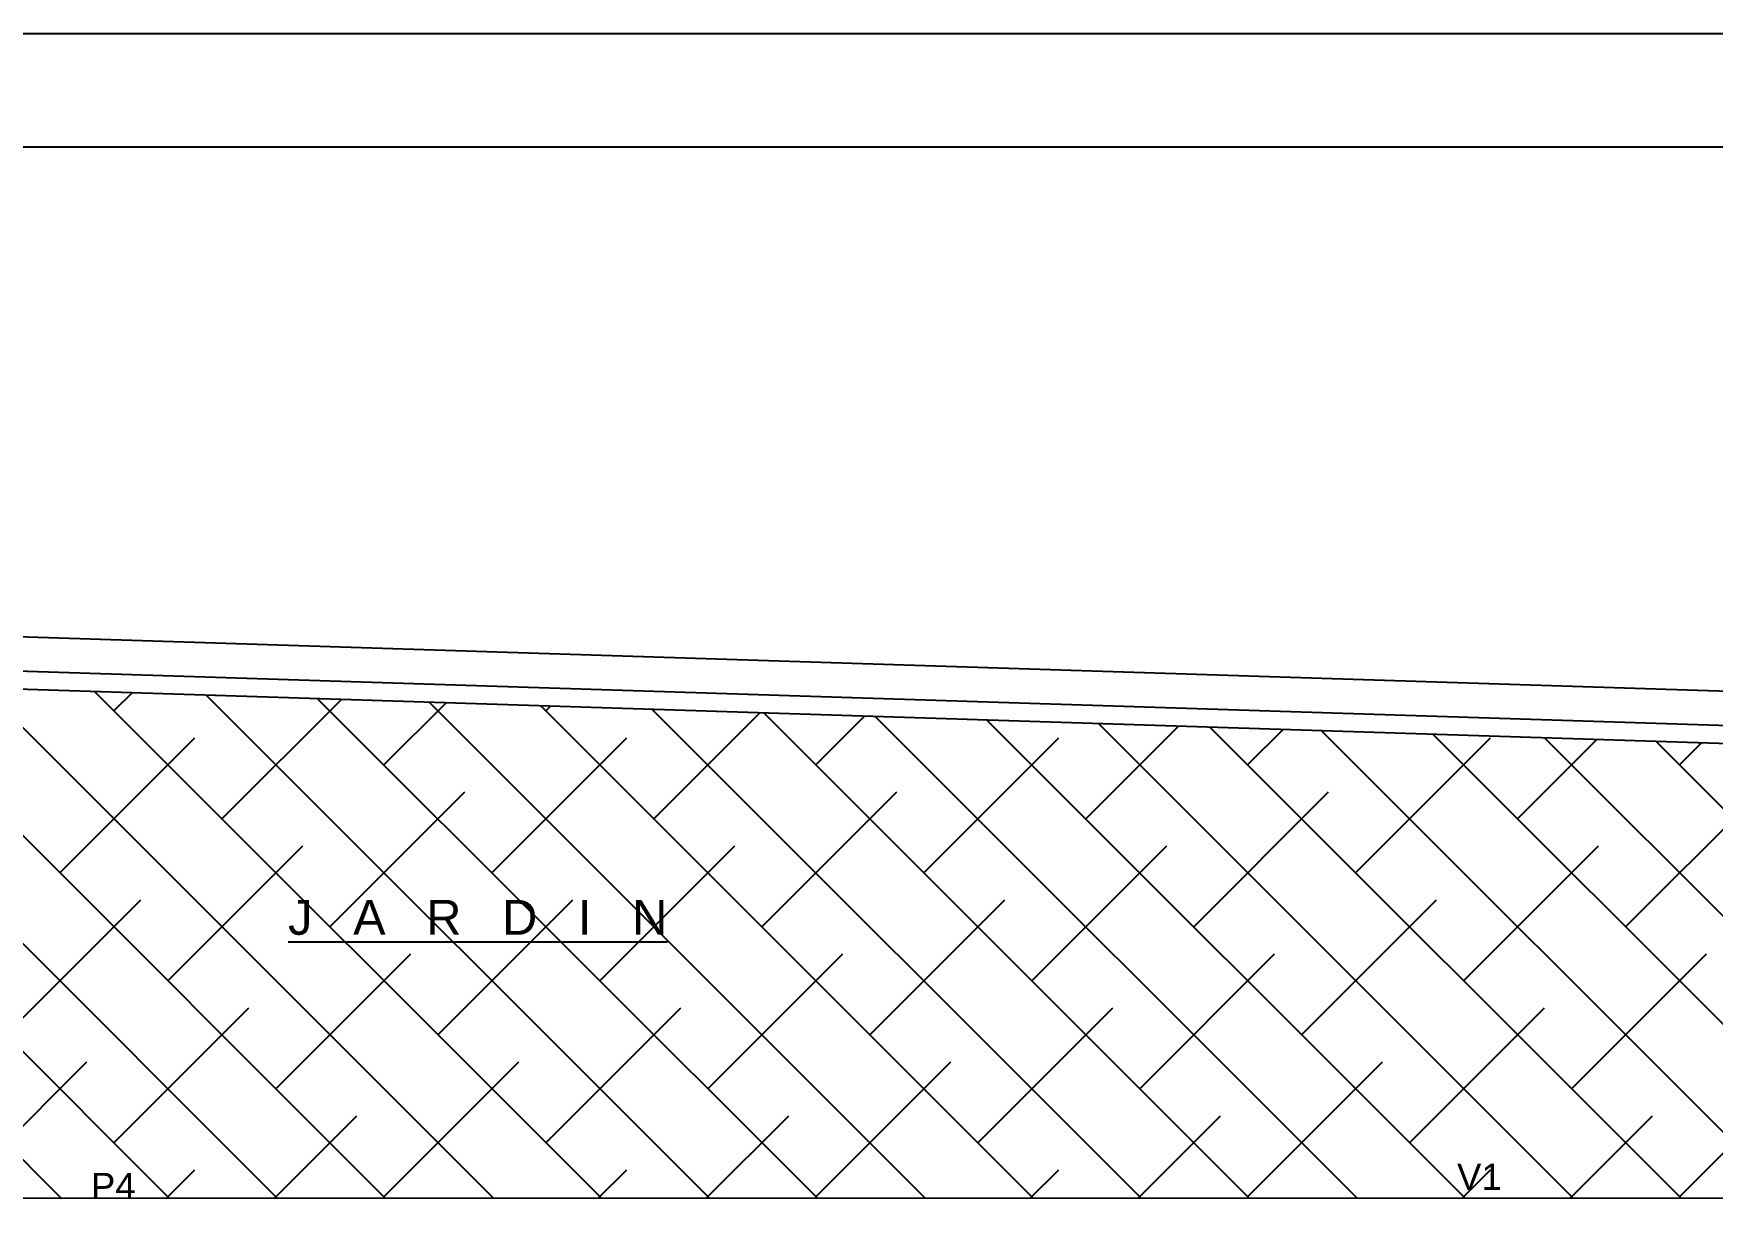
# Model space of a CAD drawing. Header units: millimetres. Extents: x 61345 to 69644, y 9491 to 29385.
# Drawn here: x 63946 to 64908, y 19088 to 19761 of the extents above; entities that cross this region are included whole.
import ezdxf

# ---------------------------------------------------------------- set-up
doc = ezdxf.new("R2010")
doc.units = ezdxf.units.MM
doc.layers.add('Plan Archi', color=8, linetype='Continuous')
doc.styles.add('ARIAL', font='arial.ttf')
doc.styles.get("Standard").update_dxf_attribs({"font": 'arial.ttf'})

msp = doc.modelspace()

# ---------------------------------------------------------------- linework, layer by layer
msp.add_lwpolyline([(68315.85, 19761.25), (68315.85, 15770.25), (62725.85, 15770.25), (62725.85, 19761.25)], close=True)
msp.add_lwpolyline([(62790.85, 16151.25), (62790.85, 19696.25), (68250.85, 19696.25), (68250.85, 16151.25)])
at = {"layer": 'Plan Archi', "color": 0}
for p, q in [((63012.26, 19445.24), (65324.34, 19371.4)), ((65304.77, 19352.01), (63021.52, 19424.93))]:
    msp.add_line(p, q, dxfattribs=at)
at = {"layer": 'Plan Archi'}
for p, q in [((63612.64, 19396.05), (65294.99, 19342.32)), ((63661.63, 19394.48), (63962.54, 19093.57)), ((63725.54, 19392.44), (64024.4, 19093.58)), ((63789.45, 19390.4), (64086.27, 19093.59)), ((63853.37, 19388.36), (64148.13, 19093.6)), ((63917.28, 19386.32), (64209.99, 19093.61)), ((63981.19, 19384.28), (64271.86, 19093.62)), ((63992.49, 19372.98), (64003.1, 19383.58)), ((64045.11, 19382.24), (64333.72, 19093.62)), ((64054.37, 19311.1), (64123.01, 19379.75)), ((64109.02, 19380.2), (64395.58, 19093.63)), ((64147.17, 19342.04), (64182.97, 19377.83)), ((64172.93, 19378.15), (64457.44, 19093.64)), ((64236.85, 19376.11), (64519.31, 19093.65)), ((64239.98, 19372.98), (64242.92, 19375.92)), ((64300.76, 19374.07), (64581.17, 19093.66)), ((64301.85, 19311.1), (64362.84, 19372.09)), ((64364.67, 19372.03), (64643.03, 19093.67)), ((64394.66, 19342.04), (64422.8, 19370.17)), ((64428.58, 19369.99), (64704.9, 19093.68)), ((64492.5, 19367.95), (64766.76, 19093.69)), ((64556.41, 19365.91), (64828.62, 19093.7)), ((63961.56, 19280.17), (64038.9, 19357.51)), ((64209.05, 19280.17), (64286.39, 19357.51)), ((64456.53, 19280.17), (64533.87, 19357.51)), ((64549.34, 19311.1), (64602.67, 19364.43)), ((64620.32, 19363.87), (64890.48, 19093.71)), ((64642.15, 19342.04), (64662.62, 19362.52)), ((64684.24, 19361.83), (65308.57, 18737.49)), ((64704.02, 19280.17), (64781.36, 19357.51)), ((64748.15, 19359.78), (65307.15, 18800.78)), ((64796.83, 19311.1), (64842.5, 19356.77)), ((64812.06, 19357.74), (65305.73, 18864.08)), ((64875.97, 19355.7), (65304.31, 18927.37)), ((64889.64, 19342.04), (64902.45, 19354.86)), ((64116.24, 19249.23), (64193.58, 19326.57)), ((64363.73, 19249.23), (64441.07, 19326.57)), ((64611.21, 19249.23), (64688.55, 19326.57)), ((64858.7, 19249.23), (64936.04, 19326.57)), ((64023.43, 19218.3), (64100.77, 19295.64)), ((64270.92, 19218.3), (64348.26, 19295.64)), ((64518.41, 19218.3), (64595.75, 19295.64)), ((64765.89, 19218.3), (64843.23, 19295.64)), ((63930.62, 19187.36), (64007.96, 19264.7)), ((64178.11, 19187.36), (64255.45, 19264.7)), ((64425.6, 19187.36), (64502.94, 19264.7)), ((64673.08, 19187.36), (64750.42, 19264.7)), ((64085.3, 19156.43), (64162.64, 19233.76)), ((64332.79, 19156.43), (64410.13, 19233.76)), ((64580.28, 19156.43), (64657.62, 19233.76)), ((64827.76, 19156.43), (64905.1, 19233.76)), ((63992.49, 19125.49), (64069.83, 19202.83)), ((64239.98, 19125.49), (64317.32, 19202.83)), ((64487.47, 19125.49), (64564.81, 19202.83)), ((64734.96, 19125.49), (64812.3, 19202.83)), ((63899.69, 19094.55), (63977.03, 19171.89)), ((64147.17, 19094.55), (64224.51, 19171.89)), ((64394.66, 19094.55), (64472, 19171.89)), ((64642.15, 19094.55), (64719.49, 19171.89)), ((64889.64, 19094.55), (64966.98, 19171.89)), ((64084.34, 19093.59), (64131.71, 19140.96)), ((64331.86, 19093.62), (64379.19, 19140.96)), ((64579.38, 19093.66), (64626.68, 19140.96)), ((64826.91, 19093.7), (64874.17, 19140.96)), ((64022.46, 19093.58), (64038.9, 19110.02)), ((64269.98, 19093.62), (64286.39, 19110.02)), ((64517.5, 19093.65), (64533.87, 19110.02)), ((64765.03, 19093.69), (64781.36, 19110.02)), ((64948.44, 19093.71), (63936.8, 19093.57))]:
    msp.add_line(p, q, dxfattribs=at)

# ---------------------------------------------------------------- texts
msp.add_text('%%uJ   A   R   D   I   N%%u', height=20, dxfattribs=at).set_placement((64092.3, 19244.68))
at = {"layer": 'Plan Archi', "linetype": 'ByBlock', "style": 'ARIAL'}
for s, p in [('P4', (63979.27, 19093.2)), ('V1', (64762.12, 19098.46))]:
    msp.add_text(s, height=15, dxfattribs=at).set_placement(p)

doc.saveas('drawing.dxf')
